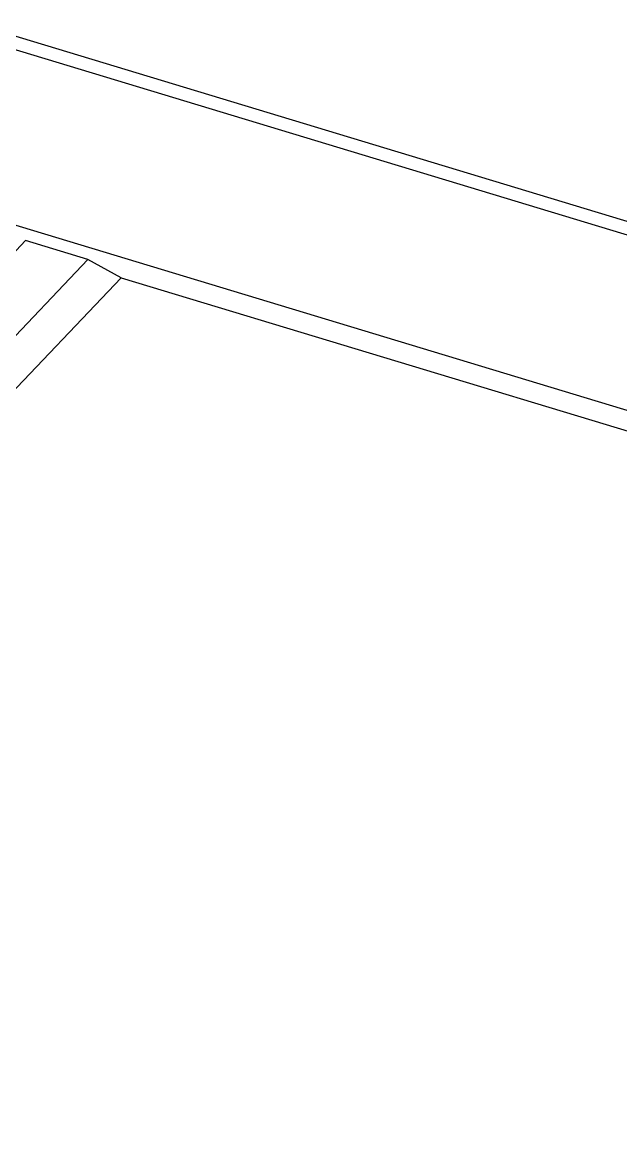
# Model space of a CAD drawing. Header units: millimetres. Extents: x 14343 to 15285, y -9166 to -7819.
# Drawn here: x 14496.97 to 14519.65, y -8299.37 to -8256.9 of the extents above; entities that cross this region are included whole.
import ezdxf

# ---------------------------------------------------------------- set-up
doc = ezdxf.new("R2010")
doc.units = ezdxf.units.MM

# ---------------------------------------------------------------- blocks, each defined once
blk = doc.blocks.new('u9')
at = {"color": 7, "linetype": 'Continuous'}
for p, q in [((-219.279, 205.724), (-318.973, 235.91)), ((-319.694, 235.621), (-219.654, 205.33)), ((-223.556, 199.849), (-324.62, 230.45)), ((-317.926, 226.52), (-316.862, 227.637)), ((-314.491, 226.919), (-316.862, 227.637)), ((-420.518, 115.604), (-314.491, 226.919)), ((-313.234, 226.229), (-314.491, 226.919)), ((-419.033, 115.154), (-313.234, 226.229)), ((-313.234, 226.229), (-223.3, 198.998))]:
    blk.add_line(p, q, dxfattribs=at)

msp = doc.modelspace()

# ---------------------------------------------------------------- block references
msp.add_blockref('u9', (14813.948, -8492.81))

doc.saveas('drawing.dxf')
